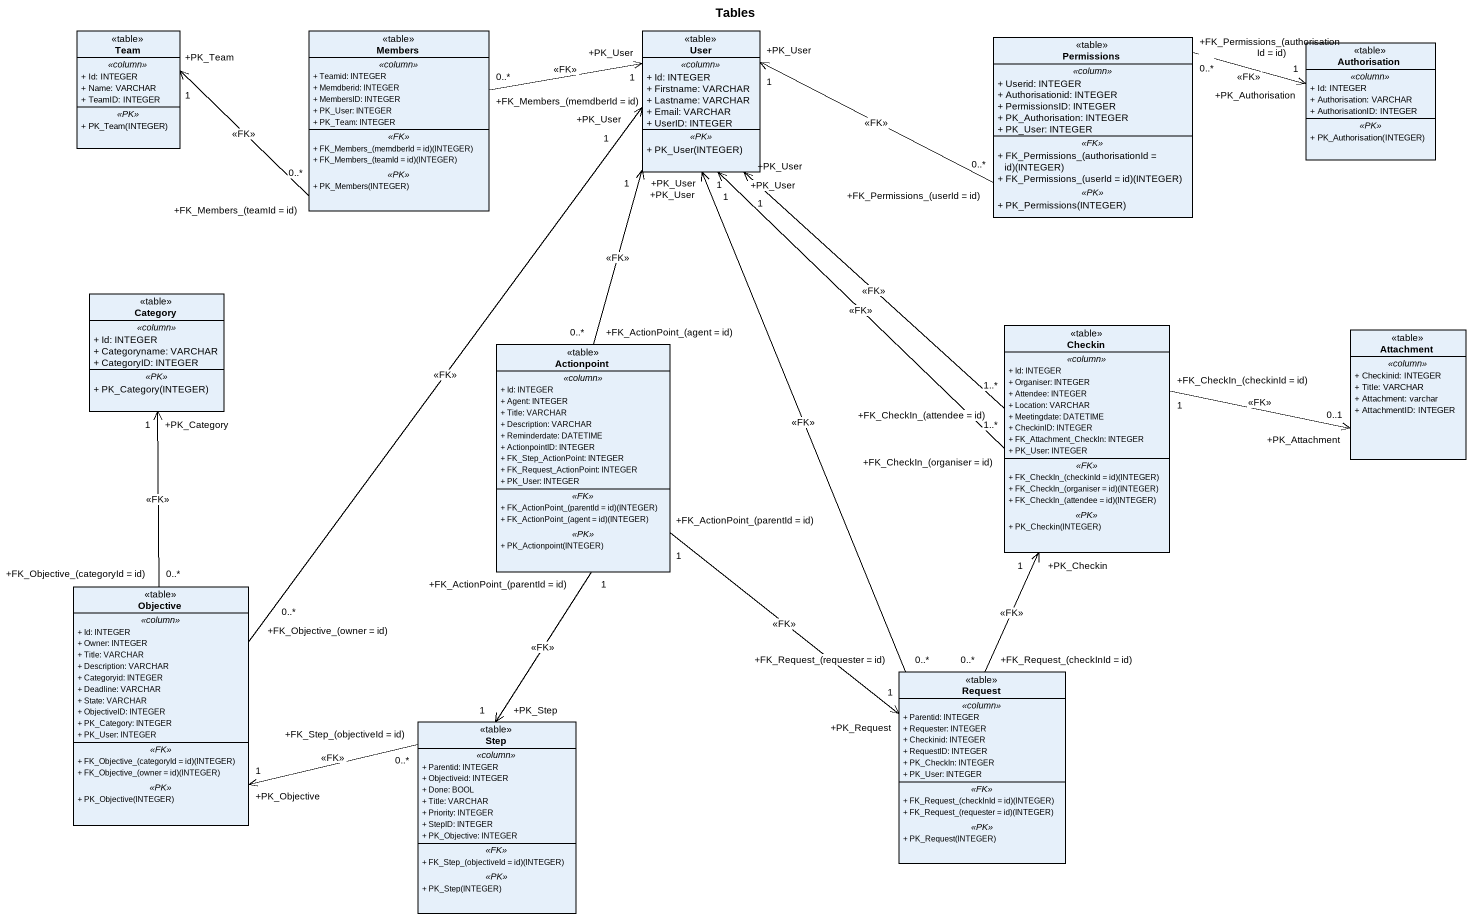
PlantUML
@startuml
title Tables
hide circle
hide empty members
skinparam classAttributeIconSize 0
class Team <<table>> {
  .. <<column>> ..
  + Id: INTEGER
  + Name: VARCHAR
  + TeamID: INTEGER
  .. <<PK>> ..
  + PK_Team(INTEGER)
}
class Members <<table>> {
  .. <<column>> ..
  + Teamid: INTEGER
  + Memdberid: INTEGER
  + MembersID: INTEGER
  + PK_User: INTEGER
  + PK_Team: INTEGER
  .. <<FK>> ..
  + FK_Members_(memdberId = id)(INTEGER)
  + FK_Members_(teamId = id)(INTEGER)
  .. <<PK>> ..
  + PK_Members(INTEGER)
}
class User <<table>> {
  .. <<column>> ..
  + Id: INTEGER
  + Firstname: VARCHAR
  + Lastname: VARCHAR
  + Email: VARCHAR
  + UserID: INTEGER
  .. <<PK>> ..
  + PK_User(INTEGER)
}
class Permissions <<table>> {
  .. <<column>> ..
  + Userid: INTEGER
  + Authorisationid: INTEGER
  + PermissionsID: INTEGER
  + PK_Authorisation: INTEGER
  + PK_User: INTEGER
  .. <<FK>> ..
  + FK_Permissions_(authorisationId = id)(INTEGER)
  + FK_Permissions_(userId = id)(INTEGER)
  .. <<PK>> ..
  + PK_Permissions(INTEGER)
}
class Authorisation <<table>> {
  .. <<column>> ..
  + Id: INTEGER
  + Authorisation: VARCHAR
  + AuthorisationID: INTEGER
  .. <<PK>> ..
  + PK_Authorisation(INTEGER)
}
class Category <<table>> {
  .. <<column>> ..
  + Id: INTEGER
  + Categoryname: VARCHAR
  + CategoryID: INTEGER
  .. <<PK>> ..
  + PK_Category(INTEGER)
}
class Actionpoint <<table>> {
  .. <<column>> ..
  + Id: INTEGER
  + Agent: INTEGER
  + Title: VARCHAR
  + Description: VARCHAR
  + Reminderdate: DATETIME
  + ActionpointID: INTEGER
  + FK_Step_ActionPoint: INTEGER
  + FK_Request_ActionPoint: INTEGER
  + PK_User: INTEGER
  .. <<FK>> ..
  + FK_ActionPoint_(parentId = id)(INTEGER)
  + FK_ActionPoint_(agent = id)(INTEGER)
  .. <<PK>> ..
  + PK_Actionpoint(INTEGER)
}
class Checkin <<table>> {
  .. <<column>> ..
  + Id: INTEGER
  + Organiser: INTEGER
  + Attendee: INTEGER
  + Location: VARCHAR
  + Meetingdate: DATETIME
  + CheckinID: INTEGER
  + FK_Attachment_CheckIn: INTEGER
  + PK_User: INTEGER
  .. <<FK>> ..
  + FK_CheckIn_(checkinId = id)(INTEGER)
  + FK_CheckIn_(organiser = id)(INTEGER)
  + FK_CheckIn_(attendee = id)(INTEGER)
  .. <<PK>> ..
  + PK_Checkin(INTEGER)
}
class Attachment <<table>> {
  .. <<column>> ..
  + Checkinid: INTEGER
  + Title: VARCHAR
  + Attachment: varchar
  + AttachmentID: INTEGER
}
class Objective <<table>> {
  .. <<column>> ..
  + Id: INTEGER
  + Owner: INTEGER
  + Title: VARCHAR
  + Description: VARCHAR
  + Categoryid: INTEGER
  + Deadline: VARCHAR
  + State: VARCHAR
  + ObjectiveID: INTEGER
  + PK_Category: INTEGER
  + PK_User: INTEGER
  .. <<FK>> ..
  + FK_Objective_(categoryId = id)(INTEGER)
  + FK_Objective_(owner = id)(INTEGER)
  .. <<PK>> ..
  + PK_Objective(INTEGER)
}
class Request <<table>> {
  .. <<column>> ..
  + Parentid: INTEGER
  + Requester: INTEGER
  + Checkinid: INTEGER
  + RequestID: INTEGER
  + PK_CheckIn: INTEGER
  + PK_User: INTEGER
  .. <<FK>> ..
  + FK_Request_(checkInId = id)(INTEGER)
  + FK_Request_(requester = id)(INTEGER)
  .. <<PK>> ..
  + PK_Request(INTEGER)
}
class Step <<table>> {
  .. <<column>> ..
  + Parentid: INTEGER
  + Objectiveid: INTEGER
  + Done: BOOL
  + Title: VARCHAR
  + Priority: INTEGER
  + StepID: INTEGER
  + PK_Objective: INTEGER
  .. <<FK>> ..
  + FK_Step_(objectiveId = id)(INTEGER)
  .. <<PK>> ..
  + PK_Step(INTEGER)
}
Members "+FK_Members_(teamId = id)\n0..*" -left-> "+PK_Team\n1" Team : <<FK>>
Members "+FK_Members_(memdberId = id)\n0..*" -right-> "+PK_User\n1" User : <<FK>>
Permissions "+FK_Permissions_(userId = id)\n0..*" -left-> "+PK_User\n1" User : <<FK>>
Permissions "+FK_Permissions_(authorisationId = id)\n0..*" -right-> "+PK_Authorisation\n1" Authorisation : <<FK>>
Actionpoint "+FK_ActionPoint_(agent = id)\n0..*" -up-> "+PK_User\n1" User : <<FK>>
Actionpoint "+FK_ActionPoint_(parentId = id)\n1" --> "+PK_Request\n1" Request : <<FK>>
Actionpoint "+FK_ActionPoint_(parentId = id)\n1" --> "+PK_Step\n1" Step : <<FK>>
Checkin "+FK_CheckIn_(organiser = id)\n1..*" -up-> "+PK_User\n1" User : <<FK>>
Checkin "+FK_CheckIn_(attendee = id)\n1..*" -up-> "+PK_User\n1" User : <<FK>>
Checkin "+FK_CheckIn_(checkinId = id)\n1" -right-> "+PK_Attachment\n0..1" Attachment : <<FK>>
Objective "+FK_Objective_(owner = id)\n0..*" -up-> "+PK_User\n1" User : <<FK>>
Objective "+FK_Objective_(categoryId = id)\n0..*" -up-> "+PK_Category\n1" Category : <<FK>>
Request "+FK_Request_(requester = id)\n0..*" -up-> "+PK_User\n1" User : <<FK>>
Request "+FK_Request_(checkInId = id)\n0..*" -up-> "+PK_Checkin\n1" Checkin : <<FK>>
Step "+FK_Step_(objectiveId = id)\n0..*" -left-> "+PK_Objective\n1" Objective : <<FK>>
@enduml
